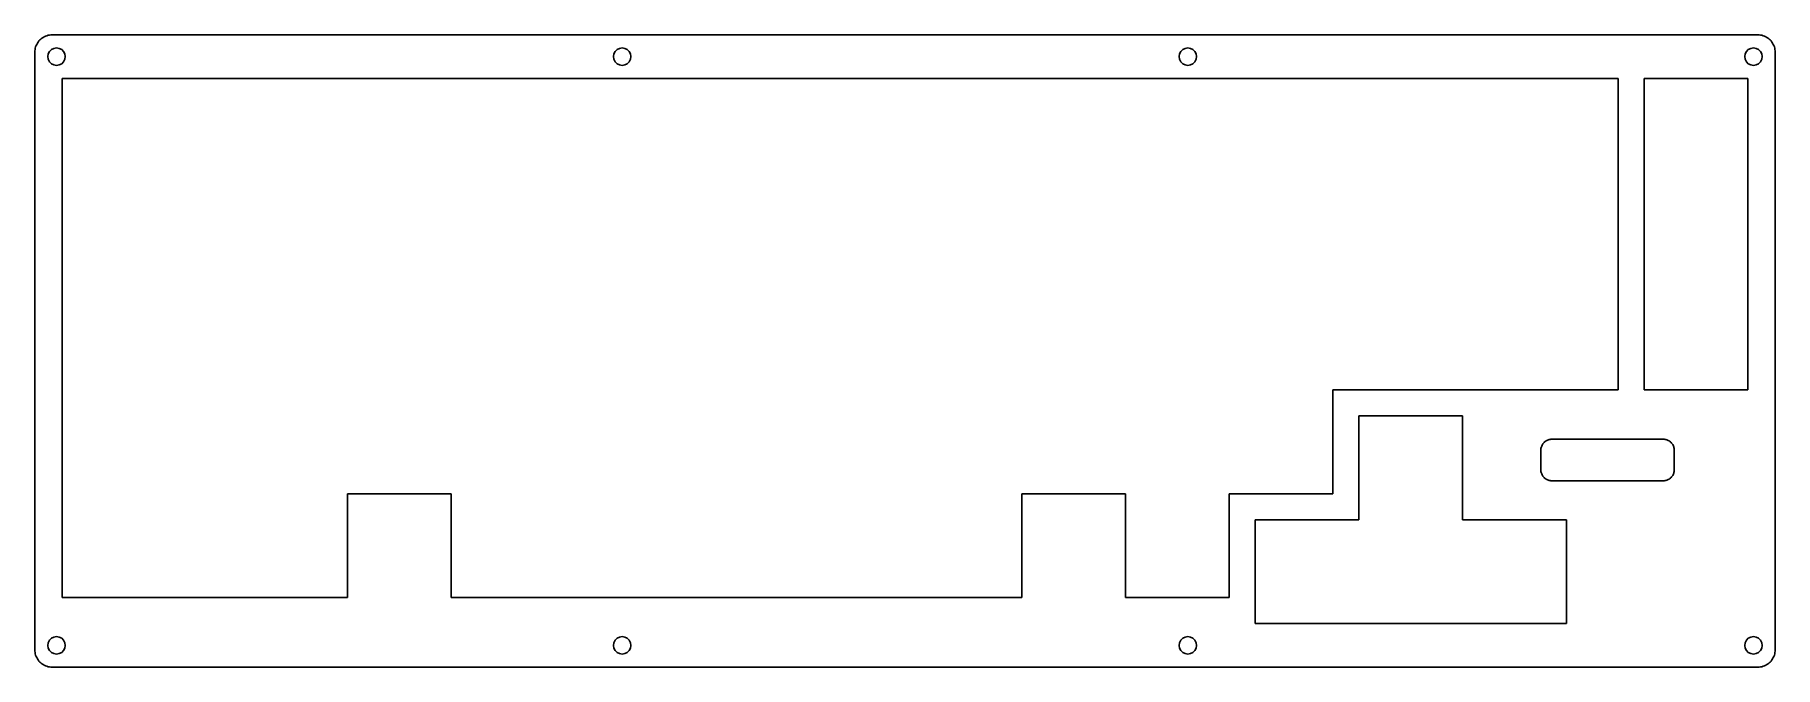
# Model space of a CAD drawing. Extents: x 0 to 320, y 0 to 116.
import ezdxf

# ---------------------------------------------------------------- set-up
doc = ezdxf.new("R2010")
doc.units = 0
doc.layers.get('0').update_dxf_attribs({"linetype": 'CONTINUOUS'})

msp = doc.modelspace()

# ---------------------------------------------------------------- linework, layer by layer
at = {"color": 0}
for p, q in [((0.706935, 115.003), (0.861275, 115.2)), ((0.861275, 115.2), (1.03215, 115.384)), ((1.03215, 115.384), (1.21681, 115.556)), ((1.21681, 115.556), (1.41387, 115.71)), ((1.41387, 115.71), (1.62333, 115.85)), ((1.62333, 115.85), (1.84244, 115.973)), ((1.84244, 115.973), (2.06981, 116.078)), ((2.06981, 116.078), (2.30684, 116.166)), ((2.30684, 116.166), (2.54799, 116.233)), ((2.54799, 116.233), (2.79466, 116.282)), ((2.79466, 116.282), (3.04409, 116.312)), ((3.04409, 116.312), (3.29489, 116.321)), ((3.29489, 116.321), (316.458, 116.321)), ((316.458, 116.321), (316.709, 116.312)), ((316.709, 116.312), (316.96, 116.282)), ((316.96, 116.282), (317.205, 116.233)), ((317.205, 116.233), (317.448, 116.166)), ((317.448, 116.166), (317.683, 116.078)), ((317.683, 116.078), (317.912, 115.973)), ((317.912, 115.973), (318.131, 115.85)), ((318.131, 115.85), (318.339, 115.71)), ((318.339, 115.71), (318.536, 115.556)), ((318.536, 115.556), (318.721, 115.384)), ((318.721, 115.384), (318.892, 115.2)), ((318.892, 115.2), (319.048, 115.003)), ((0.095085, 113.122), (0.104731, 113.373)), ((0.095085, 3.50848), (0.095085, 113.122)), ((0.104731, 113.373), (0.135048, 113.622)), ((0.135048, 113.622), (0.183279, 113.869)), ((0.183279, 113.869), (0.250803, 114.11)), ((0.250803, 114.11), (0.338998, 114.347)), ((0.338998, 114.347), (0.443727, 114.574)), ((0.443727, 114.574), (0.566374, 114.793)), ((0.566374, 114.793), (0.706935, 115.003)), ((2.57418, 112.816), (2.49425, 112.321)), ((2.49425, 112.321), (2.57418, 111.828)), ((2.80017, 113.264), (2.57418, 112.816)), ((3.15295, 113.617), (2.80017, 113.264)), ((3.6008, 113.842), (3.15295, 113.617)), ((4.09554, 113.921), (3.6008, 113.842)), ((4.58886, 113.842), (4.09554, 113.921)), ((5.03534, 113.617), (4.58886, 113.842)), ((5.38949, 113.264), (5.03534, 113.617)), ((5.61689, 112.816), (5.38949, 113.264)), ((5.69542, 112.321), (5.61689, 112.816)), ((5.61689, 111.828), (5.69542, 112.321)), ((106.427, 112.816), (106.35, 112.321)), ((106.35, 112.321), (106.427, 111.828)), ((106.656, 113.264), (106.427, 112.816)), ((107.009, 113.617), (106.656, 113.264)), ((107.455, 113.842), (107.009, 113.617)), ((107.95, 113.921), (107.455, 113.842)), ((108.443, 113.842), (107.95, 113.921)), ((108.89, 113.617), (108.443, 113.842)), ((109.244, 113.264), (108.89, 113.617)), ((109.472, 112.816), (109.244, 113.264)), ((109.55, 112.321), (109.472, 112.816)), ((109.472, 111.828), (109.55, 112.321)), ((210.283, 112.816), (210.204, 112.321)), ((210.204, 112.321), (210.283, 111.828)), ((210.509, 113.264), (210.283, 112.816)), ((210.863, 113.617), (210.509, 113.264)), ((211.31, 113.842), (210.863, 113.617)), ((211.805, 113.921), (211.31, 113.842)), ((212.298, 113.842), (211.805, 113.921)), ((212.744, 113.617), (212.298, 113.842)), ((213.099, 113.264), (212.744, 113.617)), ((213.326, 112.816), (213.099, 113.264)), ((213.404, 112.321), (213.326, 112.816)), ((213.326, 111.828), (213.404, 112.321)), ((314.136, 112.816), (314.059, 112.321)), ((314.059, 112.321), (314.136, 111.828)), ((314.365, 113.264), (314.136, 112.816)), ((314.719, 113.617), (314.365, 113.264)), ((315.164, 113.842), (314.719, 113.617)), ((315.659, 113.921), (315.164, 113.842)), ((316.152, 113.842), (315.659, 113.921)), ((316.599, 113.617), (316.152, 113.842)), ((316.953, 113.264), (316.599, 113.617)), ((317.18, 112.816), (316.953, 113.264)), ((317.259, 112.321), (317.18, 112.816)), ((317.18, 111.828), (317.259, 112.321)), ((319.048, 115.003), (319.187, 114.793)), ((319.187, 114.793), (319.309, 114.574)), ((319.309, 114.574), (319.414, 114.347)), ((319.414, 114.347), (319.501, 114.11)), ((319.501, 114.11), (319.57, 113.869)), ((319.57, 113.869), (319.619, 113.622)), ((319.619, 113.622), (319.648, 113.373)), ((319.648, 113.373), (319.658, 113.122)), ((319.658, 113.122), (319.658, 3.50848)), ((2.57418, 111.828), (2.80017, 111.381)), ((2.80017, 111.381), (3.15295, 111.027)), ((3.15295, 111.027), (3.6008, 110.8)), ((3.6008, 110.8), (4.09554, 110.721)), ((4.09554, 110.721), (4.58886, 110.8)), ((4.58886, 110.8), (5.03534, 111.027)), ((5.03534, 111.027), (5.38949, 111.381)), ((5.38949, 111.381), (5.61689, 111.828)), ((106.427, 111.828), (106.656, 111.381)), ((106.656, 111.381), (107.009, 111.027)), ((107.009, 111.027), (107.455, 110.8)), ((107.455, 110.8), (107.95, 110.721)), ((107.95, 110.721), (108.443, 110.8)), ((108.443, 110.8), (108.89, 111.027)), ((108.89, 111.027), (109.244, 111.381)), ((109.244, 111.381), (109.472, 111.828)), ((210.283, 111.828), (210.509, 111.381)), ((210.509, 111.381), (210.863, 111.027)), ((210.863, 111.027), (211.31, 110.8)), ((211.31, 110.8), (211.805, 110.721)), ((211.805, 110.721), (212.298, 110.8)), ((212.298, 110.8), (212.744, 111.027)), ((212.744, 111.027), (213.099, 111.381)), ((213.099, 111.381), (213.326, 111.828)), ((314.136, 111.828), (314.365, 111.381)), ((314.365, 111.381), (314.719, 111.027)), ((314.719, 111.027), (315.164, 110.8)), ((315.164, 110.8), (315.659, 110.721)), ((315.659, 110.721), (316.152, 110.8)), ((316.152, 110.8), (316.599, 111.027)), ((316.599, 111.027), (316.953, 111.381)), ((316.953, 111.381), (317.18, 111.828)), ((5.09323, 108.324), (5.09323, 89.2708)), ((290.846, 108.324), (5.09323, 108.324)), ((290.846, 51.1708), (290.846, 108.324)), ((295.607, 108.324), (314.658, 108.324)), ((295.607, 51.1708), (295.607, 108.324)), ((314.658, 108.324), (314.658, 51.1708)), ((5.09323, 89.2708), (5.0946, 89.2708)), ((5.0946, 89.2708), (5.0946, 70.2222)), ((5.0946, 70.2222), (5.09323, 70.2222)), ((5.09323, 70.2222), (5.09323, 32.1207)), ((238.458, 32.1207), (238.458, 51.1708)), ((238.458, 51.1708), (290.846, 51.1708)), ((314.658, 51.1708), (295.607, 51.1708)), ((243.218, 46.4097), (243.218, 27.3596)), ((262.271, 46.4097), (243.218, 46.4097)), ((262.271, 27.3596), (262.271, 46.4097)), ((277.327, 41.6359), (277.213, 41.5286)), ((277.452, 41.7326), (277.327, 41.6359)), ((277.581, 41.8207), (277.452, 41.7326)), ((277.719, 41.8966), (277.581, 41.8207)), ((277.862, 41.9626), (277.719, 41.8966)), ((278.008, 42.0176), (277.862, 41.9626)), ((278.16, 42.0592), (278.008, 42.0176)), ((278.314, 42.091), (278.16, 42.0592)), ((278.47, 42.1086), (278.314, 42.091)), ((278.627, 42.1157), (278.47, 42.1086)), ((299.127, 42.1157), (278.627, 42.1157)), ((299.284, 42.1086), (299.127, 42.1157)), ((299.44, 42.091), (299.284, 42.1086)), ((299.594, 42.0592), (299.44, 42.091)), ((299.744, 42.0176), (299.594, 42.0592)), ((299.893, 41.9626), (299.744, 42.0176)), ((300.035, 41.8966), (299.893, 41.9626)), ((300.171, 41.8207), (300.035, 41.8966)), ((300.302, 41.7326), (300.171, 41.8207)), ((300.426, 41.6359), (300.302, 41.7326)), ((300.541, 41.5286), (300.426, 41.6359)), ((276.633, 40.2717), (276.626, 40.1147)), ((276.626, 40.1147), (276.626, 36.5153)), ((276.651, 40.4276), (276.633, 40.2717)), ((276.683, 40.5818), (276.651, 40.4276)), ((276.724, 40.7335), (276.683, 40.5818)), ((276.779, 40.8795), (276.724, 40.7335)), ((276.845, 41.0228), (276.779, 40.8795)), ((276.921, 41.1607), (276.845, 41.0228)), ((277.009, 41.2902), (276.921, 41.1607)), ((277.106, 41.4143), (277.009, 41.2902)), ((277.213, 41.5286), (277.106, 41.4143)), ((300.648, 41.4143), (300.541, 41.5286)), ((300.744, 41.2902), (300.648, 41.4143)), ((300.833, 41.1607), (300.744, 41.2902)), ((300.909, 41.0228), (300.833, 41.1607)), ((300.974, 40.8795), (300.909, 41.0228)), ((301.028, 40.7335), (300.974, 40.8795)), ((301.071, 40.5818), (301.028, 40.7335)), ((301.103, 40.4276), (301.071, 40.5818)), ((301.121, 40.2717), (301.103, 40.4276)), ((301.126, 40.1147), (301.121, 40.2717)), ((301.126, 36.5153), (301.126, 40.1147)), ((276.626, 36.5153), (276.633, 36.3583)), ((276.633, 36.3583), (276.651, 36.2024)), ((276.651, 36.2024), (276.683, 36.0482)), ((276.683, 36.0482), (276.724, 35.8965)), ((276.724, 35.8965), (276.779, 35.7491)), ((276.779, 35.7491), (276.845, 35.6073)), ((276.845, 35.6073), (276.921, 35.4707)), ((276.921, 35.4707), (277.009, 35.3399)), ((277.009, 35.3399), (277.106, 35.2158)), ((277.106, 35.2158), (277.213, 35.1014)), ((300.541, 35.1014), (300.648, 35.2158)), ((300.648, 35.2158), (300.744, 35.3399)), ((300.744, 35.3399), (300.833, 35.4707)), ((300.833, 35.4707), (300.909, 35.6073)), ((300.909, 35.6073), (300.974, 35.7491)), ((300.974, 35.7491), (301.028, 35.8965)), ((301.028, 35.8965), (301.071, 36.0482)), ((301.071, 36.0482), (301.103, 36.2024)), ((301.103, 36.2024), (301.121, 36.3583)), ((301.121, 36.3583), (301.126, 36.5153)), ((5.09323, 32.1207), (5.0946, 32.1207)), ((5.0946, 32.1207), (5.0946, 13.0707)), ((57.4834, 13.0707), (57.4834, 32.1207)), ((57.4834, 32.1207), (76.532, 32.1207)), ((76.532, 32.1207), (76.532, 13.0707)), ((181.308, 13.0707), (181.308, 32.1207)), ((181.308, 32.1207), (200.357, 32.1207)), ((200.357, 32.1207), (200.357, 13.0707)), ((219.408, 13.0707), (219.408, 32.1207)), ((219.408, 32.1207), (238.458, 32.1207)), ((277.213, 35.1014), (277.327, 34.9939)), ((277.327, 34.9939), (277.452, 34.8974)), ((277.452, 34.8974), (277.581, 34.8093)), ((277.581, 34.8093), (277.719, 34.7334)), ((277.719, 34.7334), (277.862, 34.6673)), ((277.862, 34.6673), (278.008, 34.6136)), ((278.008, 34.6136), (278.16, 34.5708)), ((278.16, 34.5708), (278.314, 34.5392)), ((278.314, 34.5392), (278.47, 34.5212)), ((278.47, 34.5212), (278.627, 34.5157)), ((278.627, 34.5157), (299.127, 34.5157)), ((299.127, 34.5157), (299.284, 34.5212)), ((299.284, 34.5212), (299.44, 34.5392)), ((299.44, 34.5392), (299.594, 34.5708)), ((299.594, 34.5708), (299.744, 34.6136)), ((299.744, 34.6136), (299.893, 34.6673)), ((299.893, 34.6673), (300.035, 34.7334)), ((300.035, 34.7334), (300.171, 34.8093)), ((300.171, 34.8093), (300.302, 34.8974)), ((300.302, 34.8974), (300.426, 34.9939)), ((300.426, 34.9939), (300.541, 35.1014)), ((243.218, 27.3596), (224.169, 27.3596)), ((224.169, 27.3596), (224.169, 8.3082)), ((281.321, 27.3596), (262.271, 27.3596)), ((281.321, 8.3082), (281.321, 27.3596)), ((5.0946, 13.0707), (57.4834, 13.0707)), ((76.532, 13.0707), (181.308, 13.0707)), ((200.357, 13.0707), (219.408, 13.0707)), ((224.169, 8.3082), (281.321, 8.3082)), ((0.104731, 3.25768), (0.095085, 3.50848)), ((0.135048, 3.00688), (0.104731, 3.25768)), ((2.57418, 4.80247), (2.49425, 4.30773)), ((2.49425, 4.30773), (2.57418, 3.81441)), ((2.80017, 5.24757), (2.57418, 4.80247)), ((2.57418, 3.81441), (2.80017, 3.36793)), ((3.15295, 5.60172), (2.80017, 5.24757)), ((2.80017, 3.36793), (3.15295, 3.01377)), ((3.6008, 5.83046), (3.15295, 5.60172)), ((4.09554, 5.90765), (3.6008, 5.83046)), ((4.58886, 5.83046), (4.09554, 5.90765)), ((5.03534, 5.60172), (4.58886, 5.83046)), ((5.38949, 5.24757), (5.03534, 5.60172)), ((5.03534, 3.01377), (5.38949, 3.36793)), ((5.61689, 4.80247), (5.38949, 5.24757)), ((5.38949, 3.36793), (5.61689, 3.81441)), ((5.69542, 4.30773), (5.61689, 4.80247)), ((5.61689, 3.81441), (5.69542, 4.30773)), ((106.427, 4.80247), (106.35, 4.30773)), ((106.35, 4.30773), (106.427, 3.81441)), ((106.656, 5.24757), (106.427, 4.80247)), ((106.427, 3.81441), (106.656, 3.36793)), ((107.009, 5.60172), (106.656, 5.24757)), ((106.656, 3.36793), (107.009, 3.01377)), ((107.455, 5.83046), (107.009, 5.60172)), ((107.95, 5.90765), (107.455, 5.83046)), ((108.443, 5.83046), (107.95, 5.90765)), ((108.89, 5.60172), (108.443, 5.83046)), ((109.244, 5.24757), (108.89, 5.60172)), ((108.89, 3.01377), (109.244, 3.36793)), ((109.472, 4.80247), (109.244, 5.24757)), ((109.244, 3.36793), (109.472, 3.81441)), ((109.55, 4.30773), (109.472, 4.80247)), ((109.472, 3.81441), (109.55, 4.30773)), ((210.283, 4.80247), (210.204, 4.30773)), ((210.204, 4.30773), (210.283, 3.81441)), ((210.509, 5.24757), (210.283, 4.80247)), ((210.283, 3.81441), (210.509, 3.36793)), ((210.863, 5.60172), (210.509, 5.24757)), ((210.509, 3.36793), (210.863, 3.01377)), ((211.31, 5.83046), (210.863, 5.60172)), ((211.805, 5.90765), (211.31, 5.83046)), ((212.298, 5.83046), (211.805, 5.90765)), ((212.744, 5.60172), (212.298, 5.83046)), ((213.099, 5.24757), (212.744, 5.60172)), ((212.744, 3.01377), (213.099, 3.36793)), ((213.326, 4.80247), (213.099, 5.24757)), ((213.099, 3.36793), (213.326, 3.81441)), ((213.404, 4.30773), (213.326, 4.80247)), ((213.326, 3.81441), (213.404, 4.30773)), ((314.136, 4.80247), (314.059, 4.30773)), ((314.059, 4.30773), (314.136, 3.81441)), ((314.365, 5.24757), (314.136, 4.80247)), ((314.136, 3.81441), (314.365, 3.36793)), ((314.719, 5.60172), (314.365, 5.24757)), ((314.365, 3.36793), (314.719, 3.01377)), ((315.164, 5.83046), (314.719, 5.60172)), ((315.659, 5.90765), (315.164, 5.83046)), ((316.152, 5.83046), (315.659, 5.90765)), ((316.599, 5.60172), (316.152, 5.83046)), ((316.953, 5.24757), (316.599, 5.60172)), ((316.599, 3.01377), (316.953, 3.36793)), ((317.18, 4.80247), (316.953, 5.24757)), ((316.953, 3.36793), (317.18, 3.81441)), ((317.259, 4.30773), (317.18, 4.80247)), ((317.18, 3.81441), (317.259, 4.30773)), ((319.648, 3.25768), (319.619, 3.00688)), ((319.658, 3.50848), (319.648, 3.25768)), ((0.183279, 2.76159), (0.135048, 3.00688)), ((0.250803, 2.51906), (0.183279, 2.76159)), ((0.338998, 2.28341), (0.250803, 2.51906)), ((0.443727, 2.05466), (0.338998, 2.28341)), ((0.566374, 1.83555), (0.443727, 2.05466)), ((0.706935, 1.62746), (0.566374, 1.83555)), ((0.861275, 1.4304), (0.706935, 1.62746)), ((1.03215, 1.24575), (0.861275, 1.4304)), ((1.21681, 1.07487), (1.03215, 1.24575)), ((1.41387, 0.919152), (1.21681, 1.07487)), ((1.62333, 0.77997), (1.41387, 0.919152)), ((1.84244, 0.657324), (1.62333, 0.77997)), ((2.06981, 0.552595), (1.84244, 0.657324)), ((2.30684, 0.465776), (2.06981, 0.552595)), ((2.54799, 0.395496), (2.30684, 0.465776)), ((2.79466, 0.347266), (2.54799, 0.395496)), ((3.04409, 0.318327), (2.79466, 0.347266)), ((3.29489, 0.308681), (3.04409, 0.318327)), ((3.15295, 3.01377), (3.6008, 2.78639)), ((316.458, 0.308681), (3.29489, 0.308681)), ((3.6008, 2.78639), (4.09554, 2.70784)), ((4.09554, 2.70784), (4.58886, 2.78639)), ((4.58886, 2.78639), (5.03534, 3.01377)), ((107.009, 3.01377), (107.455, 2.78639)), ((107.455, 2.78639), (107.95, 2.70784)), ((107.95, 2.70784), (108.443, 2.78639)), ((108.443, 2.78639), (108.89, 3.01377)), ((210.863, 3.01377), (211.31, 2.78639)), ((211.31, 2.78639), (211.805, 2.70784)), ((211.805, 2.70784), (212.298, 2.78639)), ((212.298, 2.78639), (212.744, 3.01377)), ((314.719, 3.01377), (315.164, 2.78639)), ((315.164, 2.78639), (315.659, 2.70784)), ((315.659, 2.70784), (316.152, 2.78639)), ((316.152, 2.78639), (316.599, 3.01377)), ((316.709, 0.318327), (316.458, 0.308681)), ((316.96, 0.347266), (316.709, 0.318327)), ((317.205, 0.395496), (316.96, 0.347266)), ((317.448, 0.465776), (317.205, 0.395496)), ((317.683, 0.552595), (317.448, 0.465776)), ((317.912, 0.657324), (317.683, 0.552595)), ((318.131, 0.77997), (317.912, 0.657324)), ((318.339, 0.919152), (318.131, 0.77997)), ((318.536, 1.07487), (318.339, 0.919152)), ((318.721, 1.24575), (318.536, 1.07487)), ((318.892, 1.4304), (318.721, 1.24575)), ((319.048, 1.62746), (318.892, 1.4304)), ((319.187, 1.83555), (319.048, 1.62746)), ((319.309, 2.05466), (319.187, 1.83555)), ((319.414, 2.28341), (319.309, 2.05466)), ((319.501, 2.51906), (319.414, 2.28341)), ((319.57, 2.76159), (319.501, 2.51906)), ((319.619, 3.00688), (319.57, 2.76159))]:
    msp.add_line(p, q, dxfattribs=at)

doc.saveas('drawing.dxf')
